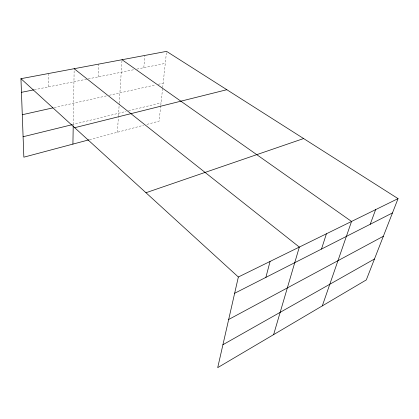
<?xml version="1.0" encoding="UTF-8"?>
<svg xmlns="http://www.w3.org/2000/svg" width="419" height="419" viewBox="0 0 419 419"><rect width="100%" height="100%" fill="white"/><g stroke="black" fill="none" stroke-linecap="round" stroke-linejoin="round"><path stroke-width="0.31" stroke-dasharray="2.1 1.57" d="M73.241 124.422L74.163 68.706M98.187 76.887L98.711 64.102M117.404 132.252L118.415 116.43M118.451 115.796L119.226 103.713M119.263 103.074L122.029 59.723M143.801 67.705L144.859 55.444M160.723 105.986L159.1 121.143L146.147 124.595M160.791 105.358L162.614 88.273M162.682 87.639L166.563 51.369M89.535 139.679L143.675 125.255M71.989 124.731L126.067 111.433M128.549 110.826L161.058 102.828M54.229 107.578L106.74 95.831M109.249 95.27L155.711 84.874M158.193 84.319L163.159 83.208M34.29 89.75L134.399 69.601M136.903 69.093L165.28 63.384M48.279 73.561L48.405 86.911"/><path stroke-width="0.63" d="M72.916 144.105L73.22 125.69M398.05 198.627L238.353 277.011L217.707 367.631L366.3 279.918L398.05 198.627L166.563 51.369L20.95 78.688L23.852 157.177L88.922 139.841M265.882 277.378L270.066 261.446M273.623 334.624L299.328 247.084L74.163 68.706M321.499 249.064L326.406 233.792M322.311 305.886L351.546 221.452L122.029 59.723M370.223 224.259L375.628 209.631M222.924 344.717L374.471 259M228.674 319.493L383.348 236.264M234.645 293.279L392.462 212.941M145.964 192.735L303.613 138.553M74.682 127.701L226.836 89.713M23.097 136.751L71.989 124.731M22.28 114.727L52.983 107.856M21.453 92.332L33.646 89.881M20.95 78.688L238.353 277.011"/></g></svg>
